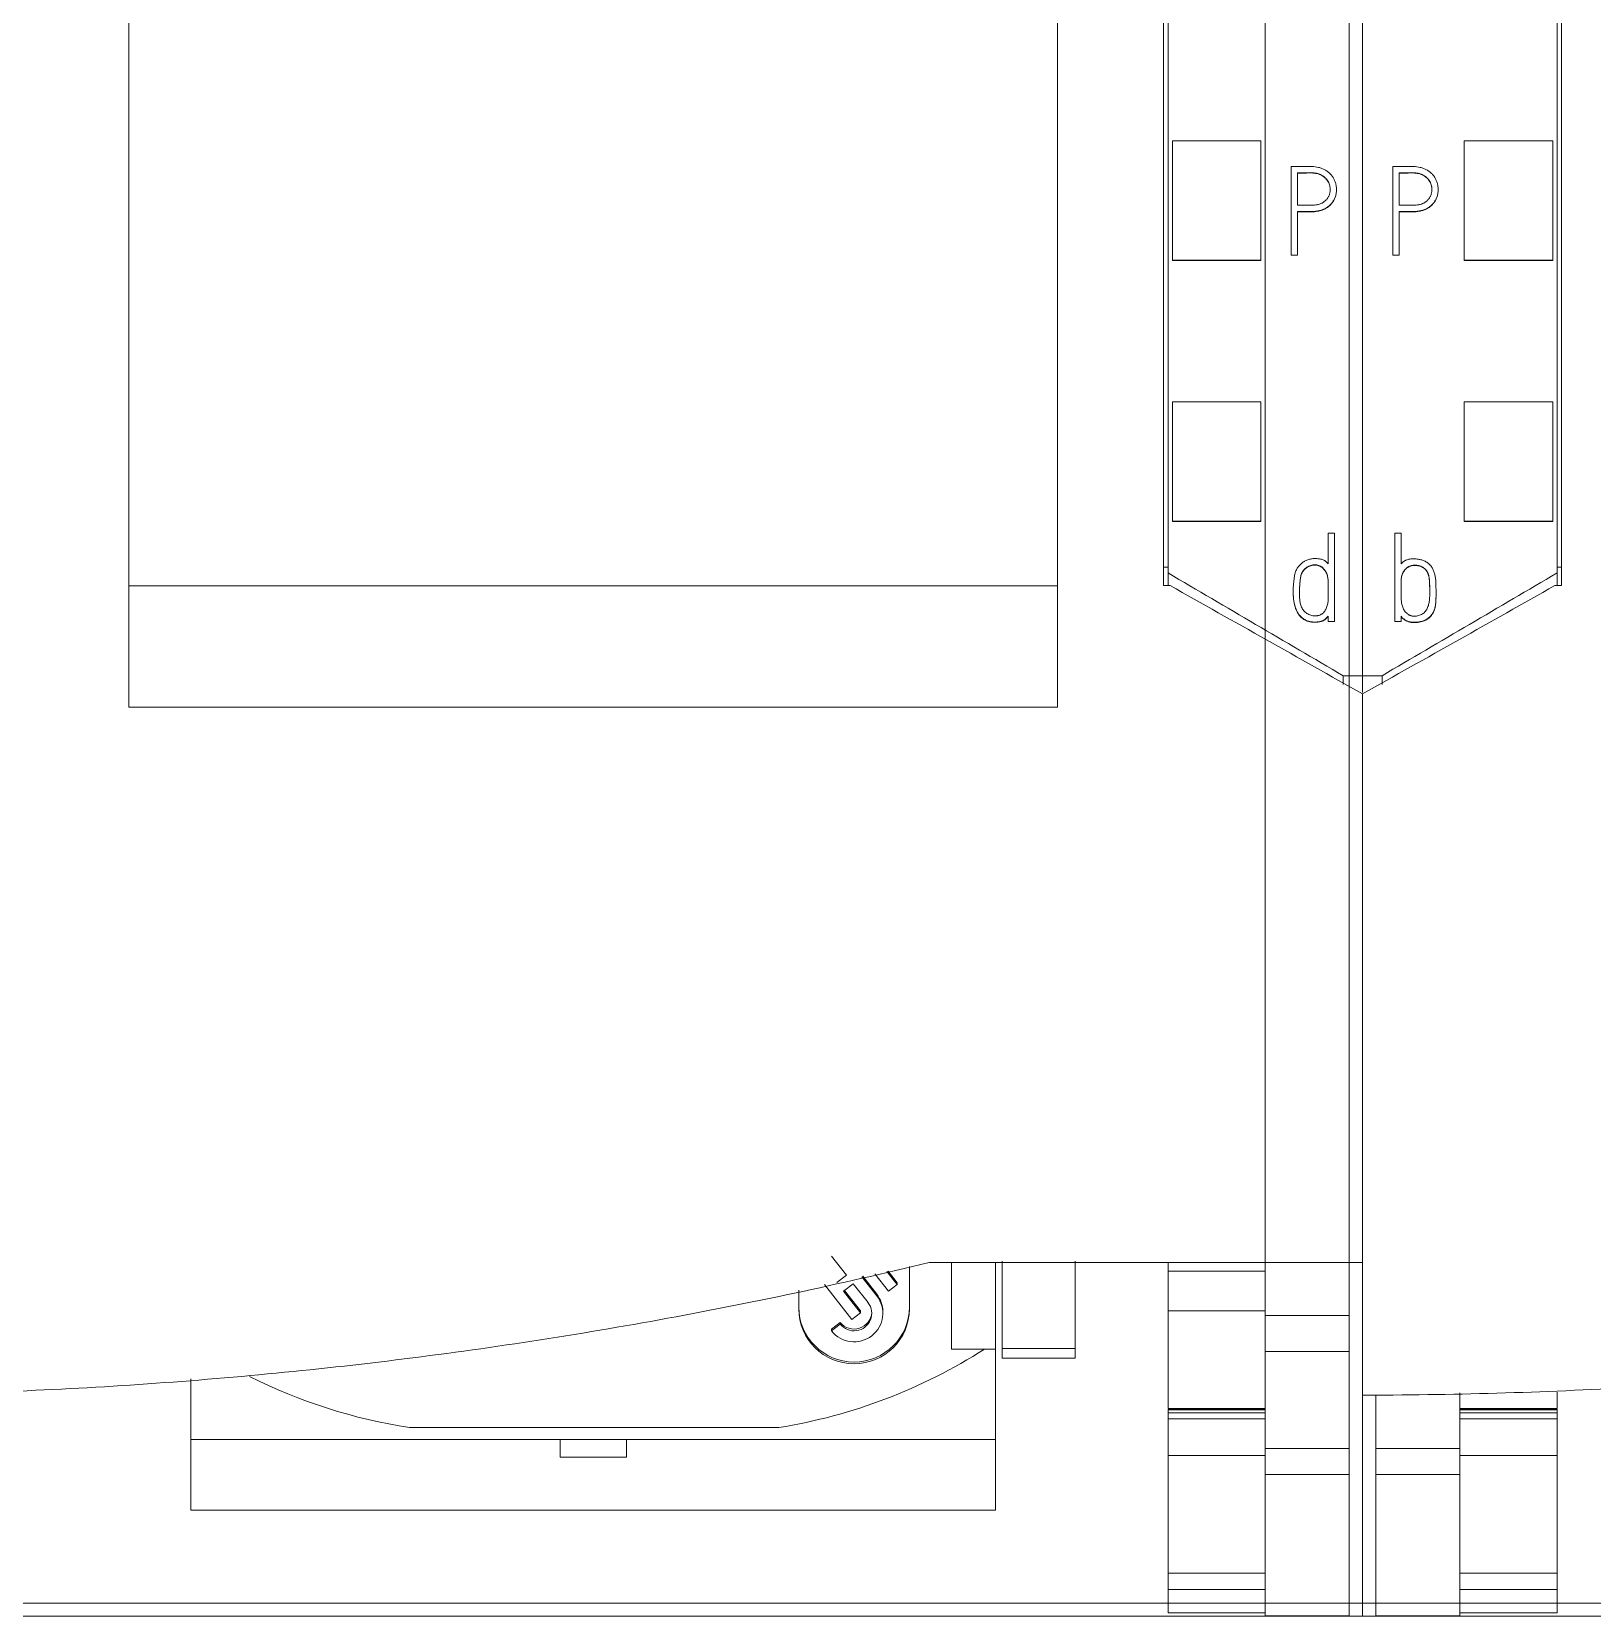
# Model space of a CAD drawing. Header units: millimetres. Extents: x 1359 to 3577, y 1336 to 3557.
# Drawn here: x 2720.27 to 2755.57, y 2906.56 to 2942.38 of the extents above; entities that cross this region are included whole.
import ezdxf

# ---------------------------------------------------------------- set-up
doc = ezdxf.new("R2010")
doc.units = ezdxf.units.MM
doc.layers.add('000-PI-Oprema', color=30, linetype='Continuous', lineweight=5)
doc.layers.add('002-PI-Kabelska kanalica', color=150, linetype='Continuous')

msp = doc.modelspace()

# ---------------------------------------------------------------- linework, layer by layer
at = {"layer": '000-PI-Oprema', "color": 0, "linetype": 'ByBlock', "lineweight": 0}
for p, q in [((2750.371, 3041.237), (2750.371, 2927.819)), ((2750.371, 3041.237), (2750.371, 2927.819)), ((2745.971, 2930.141), (2745.971, 3038.956)), ((2754.771, 3038.956), (2754.771, 2930.141)), ((2748.171, 2974.306), (2748.171, 2910.351)), ((2750.071, 2974.306), (2750.071, 2910.351)), ((2746.071, 2937.211), (2746.071, 2939.912)), ((2746.071, 2939.912), (2748.071, 2939.912)), ((2748.071, 2937.211), (2748.071, 2939.912)), ((2752.671, 2937.211), (2752.671, 2939.912)), ((2754.671, 2939.912), (2752.671, 2939.912)), ((2754.671, 2937.211), (2754.671, 2939.912)), ((2748.756, 2939.329), (2748.756, 2937.327)), ((2748.897, 2938.451), (2748.897, 2939.187)), ((2751.056, 2939.329), (2751.056, 2937.327)), ((2751.197, 2938.451), (2751.197, 2939.187)), ((2749.782, 2938.8), (2749.782, 2938.807)), ((2752.082, 2938.8), (2752.082, 2938.807)), ((2748.897, 2937.327), (2748.897, 2938.31)), ((2751.197, 2937.327), (2751.197, 2938.31)), ((2748.756, 2937.327), (2748.897, 2937.327)), ((2748.756, 2937.327), (2748.756, 2937.321)), ((2748.897, 2937.327), (2748.897, 2937.321)), ((2751.056, 2937.327), (2751.197, 2937.327)), ((2751.056, 2937.327), (2751.056, 2937.321)), ((2751.197, 2937.327), (2751.197, 2937.321)), ((2746.071, 2937.206), (2746.071, 2937.211)), ((2746.071, 2937.211), (2748.071, 2937.211)), ((2746.071, 2937.206), (2748.071, 2937.206)), ((2748.071, 2937.206), (2748.071, 2937.211)), ((2752.671, 2937.206), (2752.671, 2937.211)), ((2754.671, 2937.211), (2752.671, 2937.211)), ((2754.671, 2937.206), (2752.671, 2937.206)), ((2754.671, 2937.206), (2754.671, 2937.211)), ((2746.071, 2931.309), (2746.071, 2934.01)), ((2746.071, 2934.01), (2748.071, 2934.01)), ((2748.071, 2931.309), (2748.071, 2934.01)), ((2752.671, 2931.309), (2752.671, 2934.01)), ((2754.671, 2934.01), (2752.671, 2934.01)), ((2754.671, 2931.309), (2754.671, 2934.01)), ((2746.071, 2931.306), (2746.071, 2931.309)), ((2746.071, 2931.309), (2748.071, 2931.309)), ((2746.071, 2931.306), (2748.071, 2931.306)), ((2748.071, 2931.306), (2748.071, 2931.309)), ((2752.671, 2931.306), (2752.671, 2931.309)), ((2754.671, 2931.309), (2752.671, 2931.309)), ((2754.671, 2931.306), (2752.671, 2931.306)), ((2754.671, 2931.306), (2754.671, 2931.309)), ((2749.593, 2931.042), (2749.593, 2930.35)), ((2749.735, 2931.042), (2749.593, 2931.042)), ((2749.735, 2929.042), (2749.735, 2931.042)), ((2751.104, 2929.042), (2751.104, 2931.042)), ((2751.104, 2931.042), (2751.243, 2931.042)), ((2751.243, 2931.042), (2751.243, 2930.348)), ((2745.871, 2930.27), (2745.971, 2930.27)), ((2745.971, 2929.856), (2745.971, 2930.141)), ((2754.871, 2930.27), (2754.771, 2930.27)), ((2754.771, 2930.141), (2754.771, 2929.856)), ((2743.471, 2929.852), (2722.471, 2929.852)), ((2745.871, 2929.856), (2746.021, 2929.856)), ((2748.803, 2929.719), (2748.803, 2929.709)), ((2754.721, 2929.856), (2754.871, 2929.856)), ((2752.033, 2929.667), (2752.033, 2929.673)), ((2749.593, 2929.161), (2749.593, 2929.042)), ((2749.593, 2929.042), (2749.735, 2929.042)), ((2751.243, 2929.042), (2751.104, 2929.042)), ((2751.243, 2929.161), (2751.243, 2929.042)), ((2749.931, 2927.819), (2749.931, 2927.616)), ((2750.371, 2927.819), (2749.931, 2927.819)), ((2750.371, 2927.819), (2750.371, 2927.442)), ((2750.371, 2927.819), (2750.371, 2927.449)), ((2750.811, 2927.819), (2750.371, 2927.819)), ((2750.811, 2927.616), (2750.811, 2927.819)), ((2743.471, 2927.106), (2722.471, 2927.106)), ((2738.36, 2914.697), (2738.696, 2914.27)), ((2739.844, 2914.059), (2739.613, 2914.353)), ((2739.844, 2914.098), (2739.639, 2914.358)), ((2740.121, 2913.505), (2740.121, 2914.461)), ((2740.571, 2914.556), (2750.371, 2914.556)), ((2741.071, 2914.556), (2741.071, 2912.596)), ((2742.071, 2912.596), (2742.071, 2914.556)), ((2745.971, 2914.356), (2745.971, 2914.556)), ((2745.971, 2913.458), (2745.971, 2914.356)), ((2745.971, 2914.356), (2748.171, 2914.356)), ((2748.171, 2913.355), (2748.171, 2914.556)), ((2750.071, 2913.355), (2750.071, 2914.556)), ((2750.371, 2914.476), (2750.371, 2906.556)), ((2738.202, 2914.053), (2738.822, 2913.267)), ((2738.696, 2914.27), (2738.48, 2914.103)), ((2738.634, 2913.908), (2738.85, 2914.075)), ((2738.85, 2914.075), (2739.186, 2913.649)), ((2739.383, 2913.801), (2739.047, 2914.228)), ((2739.383, 2913.84), (2739.066, 2914.242)), ((2739.341, 2914.295), (2739.647, 2913.906)), ((2739.647, 2913.906), (2739.844, 2914.059)), ((2739.844, 2914.098), (2739.844, 2914.059)), ((2737.621, 2913.93), (2737.621, 2913.505)), ((2739.019, 2913.419), (2738.634, 2913.908)), ((2739.019, 2913.459), (2738.653, 2913.923)), ((2739.383, 2913.84), (2739.383, 2913.801)), ((2738.822, 2913.267), (2739.019, 2913.419)), ((2739.019, 2913.459), (2739.019, 2913.419)), ((2739.52, 2913.405), (2739.52, 2913.444)), ((2745.971, 2911.257), (2745.971, 2913.458)), ((2745.971, 2913.458), (2748.171, 2913.458)), ((2748.171, 2912.539), (2748.171, 2913.355)), ((2748.171, 2913.355), (2750.071, 2913.355)), ((2750.071, 2912.539), (2750.071, 2913.355)), ((2738.557, 2913.201), (2738.36, 2913.048)), ((2738.557, 2913.162), (2738.36, 2913.009)), ((2738.36, 2913.048), (2738.36, 2913.009)), ((2738.557, 2913.201), (2738.557, 2913.162)), ((2741.071, 2912.596), (2741.071, 2912.596)), ((2741.071, 2912.596), (2741.82, 2912.596)), ((2741.071, 2912.596), (2742.071, 2912.596)), ((2741.82, 2912.596), (2742.071, 2912.596)), ((2742.071, 2910.556), (2742.071, 2912.596)), ((2742.071, 2912.596), (2742.071, 2912.596)), ((2742.221, 2912.389), (2742.221, 2912.607)), ((2742.221, 2912.607), (2743.871, 2912.607)), ((2743.871, 2912.389), (2743.871, 2912.607)), ((2748.171, 2912.539), (2750.071, 2912.539)), ((2742.221, 2912.389), (2743.871, 2912.389)), ((2723.871, 2910.556), (2723.871, 2911.921)), ((2750.672, 2911.557), (2750.371, 2911.557)), ((2750.371, 2911.475), (2750.371, 2906.556)), ((2750.671, 2911.545), (2750.671, 2910.351)), ((2752.571, 2911.605), (2752.571, 2910.351)), ((2754.771, 2911.257), (2754.771, 2911.622)), ((2745.971, 2911.257), (2748.171, 2911.257)), ((2745.971, 2911.221), (2745.971, 2911.228)), ((2748.171, 2911.228), (2745.971, 2911.228)), ((2745.971, 2911.156), (2745.971, 2911.221)), ((2745.971, 2911.221), (2748.171, 2911.221)), ((2745.971, 2911.156), (2745.971, 2911.019)), ((2745.971, 2911.156), (2748.171, 2911.156)), ((2752.571, 2911.257), (2754.771, 2911.257)), ((2754.771, 2911.228), (2752.571, 2911.228)), ((2754.771, 2911.221), (2752.571, 2911.221)), ((2754.771, 2911.156), (2752.571, 2911.156)), ((2754.771, 2911.221), (2754.771, 2911.228)), ((2754.771, 2911.156), (2754.771, 2911.221)), ((2754.771, 2911.156), (2754.771, 2911.019)), ((2728.815, 2910.824), (2737.17, 2910.824)), ((2745.971, 2911.019), (2745.971, 2910.195)), ((2745.971, 2911.019), (2748.171, 2911.019)), ((2754.771, 2911.019), (2752.571, 2911.019)), ((2754.771, 2911.019), (2754.771, 2910.195)), ((2723.871, 2908.956), (2723.871, 2910.556)), ((2723.871, 2910.556), (2742.071, 2910.556)), ((2732.221, 2910.556), (2732.221, 2910.152)), ((2733.721, 2910.556), (2733.721, 2910.152)), ((2742.071, 2908.956), (2742.071, 2910.556)), ((2732.221, 2910.152), (2733.721, 2910.152)), ((2745.971, 2910.195), (2745.971, 2907.53)), ((2745.971, 2910.195), (2748.171, 2910.195)), ((2748.171, 2909.765), (2748.171, 2910.351)), ((2748.171, 2910.351), (2750.071, 2910.351)), ((2750.071, 2909.765), (2750.071, 2910.351)), ((2750.671, 2909.765), (2750.671, 2910.351)), ((2752.571, 2910.351), (2750.671, 2910.351)), ((2752.571, 2909.765), (2752.571, 2910.351)), ((2754.771, 2910.195), (2752.571, 2910.195)), ((2754.771, 2910.195), (2754.771, 2907.53)), ((2748.171, 2909.765), (2750.071, 2909.765)), ((2752.571, 2909.765), (2750.671, 2909.765)), ((2723.871, 2908.956), (2742.071, 2908.956)), ((2745.971, 2907.53), (2745.971, 2907.163)), ((2745.971, 2907.53), (2748.171, 2907.53)), ((2754.771, 2907.53), (2752.571, 2907.53)), ((2754.771, 2907.53), (2754.771, 2907.163)), ((2745.971, 2907.163), (2745.971, 2906.632)), ((2745.971, 2907.163), (2748.171, 2907.163)), ((2748.171, 2907.163), (2748.171, 2906.632)), ((2752.571, 2907.163), (2752.571, 2906.632)), ((2754.771, 2907.163), (2752.571, 2907.163)), ((2754.771, 2907.163), (2754.771, 2906.632)), ((2745.971, 2906.556), (2714.712, 2906.556)), ((2745.971, 2906.632), (2745.971, 2906.632)), ((2745.971, 2906.632), (2748.171, 2906.632)), ((2745.971, 2906.632), (2748.171, 2906.632)), ((2748.171, 2906.568), (2750.071, 2906.568)), ((2748.171, 2906.568), (2750.071, 2906.568)), ((2750.371, 2906.556), (2748.772, 2906.556)), ((2780.771, 2906.556), (2749.512, 2906.556)), ((2752.313, 2906.556), (2750.371, 2906.556)), ((2750.671, 2906.568), (2752.571, 2906.568)), ((2752.571, 2906.568), (2750.671, 2906.568)), ((2752.571, 2906.632), (2754.771, 2906.632)), ((2754.771, 2906.632), (2752.571, 2906.632)), ((2754.771, 2906.632), (2754.771, 2906.632))]:
    msp.add_line(p, q, dxfattribs=at)
for centre, major_axis, start_param, end_param in [((2738.871, 2913.405), (0.649, 0), 3.804818, 6.94641), ((2738.871, 2913.405), (-0.399, 0), 0.663225, 3.804818), ((2738.871, 2913.444), (0.649, 0), 6.283142, 6.94641), ((2738.871, 2913.544), (1.25, 0), 3.141593, 6.283185), ((2738.871, 2913.505), (1.25, 0), 3.141593, 6.283185), ((2738.871, 2913.444), (-0.399, 0), 0.663225, 3.092069), ((2735.233, 2922.701), (12.135, 0), 4.872685, 5.28613), ((2730.638, 2922.56), (11.977, 0), 4.241192, 4.559632)]:
    msp.add_ellipse(centre, major_axis=major_axis, ratio=0.991445, start_param=start_param, end_param=end_param, dxfattribs=at)
for points, knots in [([(2745.871, 2929.856), (2745.871, 2933.196), (2745.871, 2941.161), (2745.871, 2953.801), (2745.871, 2969.287), (2745.871, 2983.582), (2745.871, 2997.792), (2745.871, 3012.358), (2745.871, 3026.528), (2745.871, 3036.098), (2745.871, 3039.142)], [0, 0, 0, 0, 0.091483, 0.21812, 0.346206, 0.515858, 0.610111, 0.736264, 0.916066, 1, 1, 1, 1]), ([(2754.871, 3039.142), (2754.871, 3036.098), (2754.871, 3026.528), (2754.871, 3012.358), (2754.871, 2997.792), (2754.871, 2983.582), (2754.871, 2969.287), (2754.871, 2953.801), (2754.871, 2941.161), (2754.871, 2933.196), (2754.871, 2929.856)], [0, 0, 0, 0, 0.083934, 0.263736, 0.389889, 0.484142, 0.653794, 0.78188, 0.908517, 1, 1, 1, 1]), ([(2722.471, 3036.077), (2722.471, 3034.053), (2722.471, 3025.504), (2722.471, 3012.358), (2722.471, 2997.792), (2722.471, 2983.582), (2722.471, 2969.287), (2722.471, 2953.801), (2722.471, 2941.043), (2722.471, 2932.161), (2722.471, 2927.904), (2722.471, 2927.106)], [0, 0, 0, 0, 0.055935, 0.236292, 0.362833, 0.457376, 0.627551, 0.756032, 0.883059, 0.978086, 1, 1, 1, 1]), ([(2743.471, 3036.077), (2743.471, 3034.053), (2743.471, 3025.504), (2743.471, 3012.358), (2743.471, 2997.792), (2743.471, 2983.582), (2743.471, 2969.287), (2743.471, 2953.801), (2743.471, 2941.043), (2743.471, 2932.161), (2743.471, 2927.904), (2743.471, 2927.106)], [0, 0, 0, 0, 0.055935, 0.236292, 0.362833, 0.457376, 0.627551, 0.756032, 0.883059, 0.978086, 1, 1, 1, 1]), ([(2748.897, 2938.31), (2748.949, 2938.31), (2749, 2938.31), (2749.104, 2938.309), (2749.155, 2938.308), (2749.233, 2938.31), (2749.259, 2938.311), (2749.297, 2938.315), (2749.31, 2938.316), (2749.336, 2938.319), (2749.349, 2938.321), (2749.387, 2938.328), (2749.412, 2938.334), (2749.461, 2938.35), (2749.485, 2938.36), (2749.52, 2938.377), (2749.532, 2938.384), (2749.554, 2938.397), (2749.565, 2938.404), (2749.596, 2938.426), (2749.616, 2938.442), (2749.645, 2938.469), (2749.654, 2938.478), (2749.671, 2938.498), (2749.679, 2938.508), (2749.703, 2938.538), (2749.716, 2938.56), (2749.734, 2938.594), (2749.74, 2938.606), (2749.75, 2938.63), (2749.754, 2938.642), (2749.766, 2938.679), (2749.772, 2938.705), (2749.778, 2938.743), (2749.78, 2938.756), (2749.781, 2938.782), (2749.782, 2938.795), (2749.782, 2938.834), (2749.78, 2938.859), (2749.774, 2938.898), (2749.772, 2938.91), (2749.766, 2938.936), (2749.762, 2938.948), (2749.751, 2938.986), (2749.741, 2939.01), (2749.725, 2939.044), (2749.719, 2939.056), (2749.706, 2939.078), (2749.699, 2939.089), (2749.676, 2939.121), (2749.66, 2939.141), (2749.624, 2939.179), (2749.605, 2939.196), (2749.574, 2939.22), (2749.564, 2939.227), (2749.542, 2939.242), (2749.531, 2939.248), (2749.497, 2939.267), (2749.474, 2939.278), (2749.437, 2939.291), (2749.425, 2939.295), (2749.4, 2939.302), (2749.387, 2939.306), (2749.324, 2939.32), (2749.273, 2939.326), (2749.196, 2939.33), (2749.17, 2939.33), (2749.118, 2939.331), (2749.066, 2939.33), (2749.015, 2939.329), (2748.963, 2939.328), (2748.885, 2939.328), (2748.807, 2939.329), (2748.756, 2939.329)], [0, 0, 0, 0, 0.0625, 0.0625, 0.125, 0.125, 0.15625, 0.15625, 0.171875, 0.171875, 0.1875, 0.1875, 0.21875, 0.21875, 0.25, 0.25, 0.265625, 0.265625, 0.28125, 0.28125, 0.3125, 0.3125, 0.328125, 0.328125, 0.34375, 0.34375, 0.375, 0.375, 0.390625, 0.390625, 0.40625, 0.40625, 0.4375, 0.4375, 0.453125, 0.453125, 0.46875, 0.46875, 0.5, 0.5, 0.515625, 0.515625, 0.53125, 0.53125, 0.5625, 0.5625, 0.578125, 0.578125, 0.59375, 0.59375, 0.625, 0.625, 0.65625, 0.65625, 0.671875, 0.671875, 0.6875, 0.6875, 0.71875, 0.71875, 0.734375, 0.734375, 0.75, 0.75, 0.8125, 0.8125, 0.84375, 0.84375, 0.875, 0.90625, 0.90625, 0.9375, 1, 1, 1, 1]), ([(2748.897, 2939.187), (2748.936, 2939.188), (2748.974, 2939.187), (2749.033, 2939.187), (2749.052, 2939.187), (2749.091, 2939.188), (2749.11, 2939.188), (2749.168, 2939.19), (2749.207, 2939.19), (2749.265, 2939.186), (2749.284, 2939.184), (2749.322, 2939.178), (2749.342, 2939.173), (2749.37, 2939.165), (2749.38, 2939.162), (2749.398, 2939.155), (2749.408, 2939.151), (2749.435, 2939.138), (2749.452, 2939.129), (2749.477, 2939.113), (2749.485, 2939.107), (2749.501, 2939.095), (2749.509, 2939.089), (2749.531, 2939.069), (2749.545, 2939.055), (2749.564, 2939.032), (2749.57, 2939.024), (2749.581, 2939.008), (2749.587, 2938.999), (2749.602, 2938.973), (2749.61, 2938.955), (2749.62, 2938.928), (2749.623, 2938.918), (2749.629, 2938.899), (2749.631, 2938.889), (2749.637, 2938.86), (2749.639, 2938.84), (2749.641, 2938.81), (2749.641, 2938.801), (2749.64, 2938.781), (2749.639, 2938.771), (2749.635, 2938.741), (2749.631, 2938.722), (2749.622, 2938.693), (2749.618, 2938.684), (2749.611, 2938.666), (2749.606, 2938.657), (2749.592, 2938.63), (2749.582, 2938.613), (2749.563, 2938.59), (2749.557, 2938.582), (2749.543, 2938.568), (2749.536, 2938.561), (2749.514, 2938.541), (2749.498, 2938.529), (2749.473, 2938.513), (2749.464, 2938.508), (2749.446, 2938.499), (2749.437, 2938.494), (2749.41, 2938.482), (2749.391, 2938.476), (2749.362, 2938.468), (2749.353, 2938.466), (2749.333, 2938.462), (2749.323, 2938.46), (2749.294, 2938.456), (2749.274, 2938.454), (2749.234, 2938.452), (2749.214, 2938.451), (2749.175, 2938.451), (2749.135, 2938.451), (2749.095, 2938.451), (2749.056, 2938.451), (2749.036, 2938.451), (2748.976, 2938.452), (2748.937, 2938.451), (2748.897, 2938.451)], [0, 0, 0, 0, 0.0625, 0.0625, 0.09375, 0.09375, 0.125, 0.125, 0.1875, 0.1875, 0.21875, 0.21875, 0.25, 0.25, 0.265625, 0.265625, 0.28125, 0.28125, 0.3125, 0.3125, 0.328125, 0.328125, 0.34375, 0.34375, 0.375, 0.375, 0.390625, 0.390625, 0.40625, 0.40625, 0.4375, 0.4375, 0.453125, 0.453125, 0.46875, 0.46875, 0.5, 0.5, 0.515625, 0.515625, 0.53125, 0.53125, 0.5625, 0.5625, 0.578125, 0.578125, 0.59375, 0.59375, 0.625, 0.625, 0.640625, 0.640625, 0.65625, 0.65625, 0.6875, 0.6875, 0.703125, 0.703125, 0.71875, 0.71875, 0.75, 0.75, 0.765625, 0.765625, 0.78125, 0.78125, 0.8125, 0.8125, 0.84375, 0.84375, 0.875, 0.90625, 0.90625, 0.9375, 0.9375, 1, 1, 1, 1]), ([(2749.64, 2938.801), (2749.64, 2938.804), (2749.64, 2938.807), (2749.64, 2938.82), (2749.639, 2938.83), (2749.637, 2938.849), (2749.636, 2938.859), (2749.63, 2938.888), (2749.625, 2938.907), (2749.615, 2938.936), (2749.611, 2938.945), (2749.603, 2938.963), (2749.59, 2938.989), (2749.574, 2939.014), (2749.555, 2939.037), (2749.548, 2939.045), (2749.535, 2939.059), (2749.528, 2939.066), (2749.505, 2939.086), (2749.49, 2939.098), (2749.465, 2939.114), (2749.456, 2939.12), (2749.439, 2939.129), (2749.43, 2939.134), (2749.403, 2939.147), (2749.385, 2939.154), (2749.347, 2939.166), (2749.328, 2939.17), (2749.289, 2939.177), (2749.269, 2939.18), (2749.21, 2939.184), (2749.171, 2939.183), (2749.112, 2939.182), (2749.093, 2939.181), (2749.054, 2939.181), (2749.034, 2939.181), (2748.975, 2939.181), (2748.936, 2939.181), (2748.897, 2939.181)], [0, 0, 0, 0, 0.009533, 0.009533, 0.040485, 0.040485, 0.071437, 0.071437, 0.133342, 0.133342, 0.164294, 0.164294, 0.195246, 0.25715, 0.25715, 0.288102, 0.288102, 0.319054, 0.319054, 0.380958, 0.380958, 0.41191, 0.41191, 0.442862, 0.442862, 0.504767, 0.504767, 0.566671, 0.566671, 0.628575, 0.628575, 0.752383, 0.752383, 0.814287, 0.814287, 0.876192, 0.876192, 1, 1, 1, 1]), ([(2751.197, 2938.31), (2751.249, 2938.31), (2751.3, 2938.31), (2751.404, 2938.309), (2751.455, 2938.308), (2751.533, 2938.31), (2751.559, 2938.311), (2751.597, 2938.315), (2751.61, 2938.316), (2751.636, 2938.319), (2751.649, 2938.321), (2751.687, 2938.328), (2751.712, 2938.334), (2751.761, 2938.35), (2751.785, 2938.36), (2751.82, 2938.377), (2751.832, 2938.384), (2751.854, 2938.397), (2751.865, 2938.404), (2751.896, 2938.426), (2751.916, 2938.442), (2751.945, 2938.469), (2751.954, 2938.478), (2751.971, 2938.498), (2751.979, 2938.508), (2752.003, 2938.538), (2752.016, 2938.56), (2752.034, 2938.594), (2752.04, 2938.606), (2752.05, 2938.63), (2752.054, 2938.642), (2752.066, 2938.679), (2752.072, 2938.705), (2752.078, 2938.743), (2752.08, 2938.756), (2752.081, 2938.782), (2752.082, 2938.795), (2752.082, 2938.834), (2752.08, 2938.859), (2752.074, 2938.898), (2752.072, 2938.91), (2752.066, 2938.936), (2752.062, 2938.948), (2752.051, 2938.986), (2752.041, 2939.01), (2752.025, 2939.044), (2752.019, 2939.056), (2752.006, 2939.078), (2751.999, 2939.089), (2751.976, 2939.121), (2751.96, 2939.141), (2751.924, 2939.179), (2751.905, 2939.196), (2751.874, 2939.22), (2751.864, 2939.227), (2751.842, 2939.242), (2751.831, 2939.248), (2751.797, 2939.267), (2751.774, 2939.278), (2751.737, 2939.291), (2751.725, 2939.295), (2751.7, 2939.302), (2751.687, 2939.306), (2751.624, 2939.32), (2751.573, 2939.326), (2751.496, 2939.33), (2751.47, 2939.33), (2751.418, 2939.331), (2751.366, 2939.33), (2751.315, 2939.329), (2751.263, 2939.328), (2751.185, 2939.328), (2751.107, 2939.329), (2751.056, 2939.329)], [0, 0, 0, 0, 0.0625, 0.0625, 0.125, 0.125, 0.15625, 0.15625, 0.171875, 0.171875, 0.1875, 0.1875, 0.21875, 0.21875, 0.25, 0.25, 0.265625, 0.265625, 0.28125, 0.28125, 0.3125, 0.3125, 0.328125, 0.328125, 0.34375, 0.34375, 0.375, 0.375, 0.390625, 0.390625, 0.40625, 0.40625, 0.4375, 0.4375, 0.453125, 0.453125, 0.46875, 0.46875, 0.5, 0.5, 0.515625, 0.515625, 0.53125, 0.53125, 0.5625, 0.5625, 0.578125, 0.578125, 0.59375, 0.59375, 0.625, 0.625, 0.65625, 0.65625, 0.671875, 0.671875, 0.6875, 0.6875, 0.71875, 0.71875, 0.734375, 0.734375, 0.75, 0.75, 0.8125, 0.8125, 0.84375, 0.84375, 0.875, 0.90625, 0.90625, 0.9375, 1, 1, 1, 1]), ([(2751.197, 2939.187), (2751.236, 2939.188), (2751.274, 2939.187), (2751.333, 2939.187), (2751.352, 2939.187), (2751.391, 2939.188), (2751.41, 2939.188), (2751.468, 2939.19), (2751.507, 2939.19), (2751.565, 2939.186), (2751.584, 2939.184), (2751.622, 2939.178), (2751.642, 2939.173), (2751.67, 2939.165), (2751.68, 2939.162), (2751.698, 2939.155), (2751.708, 2939.151), (2751.735, 2939.138), (2751.752, 2939.129), (2751.777, 2939.113), (2751.785, 2939.107), (2751.801, 2939.095), (2751.809, 2939.089), (2751.831, 2939.069), (2751.845, 2939.055), (2751.864, 2939.032), (2751.87, 2939.024), (2751.881, 2939.008), (2751.887, 2938.999), (2751.902, 2938.973), (2751.91, 2938.955), (2751.92, 2938.928), (2751.923, 2938.918), (2751.929, 2938.899), (2751.931, 2938.889), (2751.937, 2938.86), (2751.939, 2938.84), (2751.941, 2938.81), (2751.941, 2938.801), (2751.94, 2938.781), (2751.939, 2938.771), (2751.935, 2938.741), (2751.931, 2938.722), (2751.922, 2938.693), (2751.918, 2938.684), (2751.911, 2938.666), (2751.906, 2938.657), (2751.892, 2938.63), (2751.882, 2938.613), (2751.863, 2938.59), (2751.857, 2938.582), (2751.843, 2938.568), (2751.836, 2938.561), (2751.814, 2938.541), (2751.798, 2938.529), (2751.773, 2938.513), (2751.764, 2938.508), (2751.746, 2938.499), (2751.737, 2938.494), (2751.71, 2938.482), (2751.691, 2938.476), (2751.662, 2938.468), (2751.653, 2938.466), (2751.633, 2938.462), (2751.623, 2938.46), (2751.594, 2938.456), (2751.574, 2938.454), (2751.534, 2938.452), (2751.514, 2938.451), (2751.475, 2938.451), (2751.435, 2938.451), (2751.395, 2938.451), (2751.356, 2938.451), (2751.336, 2938.451), (2751.276, 2938.452), (2751.237, 2938.451), (2751.197, 2938.451)], [0, 0, 0, 0, 0.0625, 0.0625, 0.09375, 0.09375, 0.125, 0.125, 0.1875, 0.1875, 0.21875, 0.21875, 0.25, 0.25, 0.265625, 0.265625, 0.28125, 0.28125, 0.3125, 0.3125, 0.328125, 0.328125, 0.34375, 0.34375, 0.375, 0.375, 0.390625, 0.390625, 0.40625, 0.40625, 0.4375, 0.4375, 0.453125, 0.453125, 0.46875, 0.46875, 0.5, 0.5, 0.515625, 0.515625, 0.53125, 0.53125, 0.5625, 0.5625, 0.578125, 0.578125, 0.59375, 0.59375, 0.625, 0.625, 0.640625, 0.640625, 0.65625, 0.65625, 0.6875, 0.6875, 0.703125, 0.703125, 0.71875, 0.71875, 0.75, 0.75, 0.765625, 0.765625, 0.78125, 0.78125, 0.8125, 0.8125, 0.84375, 0.84375, 0.875, 0.90625, 0.90625, 0.9375, 0.9375, 1, 1, 1, 1]), ([(2751.94, 2938.801), (2751.94, 2938.804), (2751.94, 2938.807), (2751.94, 2938.82), (2751.939, 2938.83), (2751.937, 2938.849), (2751.936, 2938.859), (2751.93, 2938.888), (2751.925, 2938.907), (2751.915, 2938.936), (2751.911, 2938.945), (2751.903, 2938.963), (2751.89, 2938.989), (2751.874, 2939.014), (2751.855, 2939.037), (2751.848, 2939.045), (2751.835, 2939.059), (2751.828, 2939.066), (2751.805, 2939.086), (2751.79, 2939.098), (2751.765, 2939.114), (2751.756, 2939.12), (2751.739, 2939.129), (2751.73, 2939.134), (2751.703, 2939.147), (2751.685, 2939.154), (2751.647, 2939.166), (2751.628, 2939.17), (2751.589, 2939.177), (2751.569, 2939.18), (2751.51, 2939.184), (2751.471, 2939.183), (2751.412, 2939.182), (2751.393, 2939.181), (2751.354, 2939.181), (2751.334, 2939.181), (2751.275, 2939.181), (2751.236, 2939.181), (2751.197, 2939.181)], [0, 0, 0, 0, 0.009533, 0.009533, 0.040485, 0.040485, 0.071437, 0.071437, 0.133342, 0.133342, 0.164294, 0.164294, 0.195246, 0.25715, 0.25715, 0.288102, 0.288102, 0.319054, 0.319054, 0.380958, 0.380958, 0.41191, 0.41191, 0.442862, 0.442862, 0.504767, 0.504767, 0.566671, 0.566671, 0.628575, 0.628575, 0.752383, 0.752383, 0.814287, 0.814287, 0.876192, 0.876192, 1, 1, 1, 1]), ([(2749.782, 2938.801), (2749.782, 2938.776), (2749.78, 2938.751), (2749.774, 2938.713), (2749.772, 2938.7), (2749.766, 2938.675), (2749.763, 2938.662), (2749.751, 2938.625), (2749.741, 2938.601), (2749.717, 2938.556), (2749.704, 2938.534), (2749.68, 2938.502), (2749.672, 2938.492), (2749.655, 2938.473), (2749.646, 2938.464), (2749.618, 2938.437), (2749.598, 2938.42), (2749.565, 2938.398), (2749.554, 2938.391), (2749.532, 2938.378), (2749.521, 2938.372), (2749.486, 2938.354), (2749.462, 2938.344), (2749.425, 2938.332), (2749.413, 2938.329), (2749.387, 2938.322), (2749.375, 2938.32), (2749.311, 2938.308), (2749.26, 2938.305), (2749.156, 2938.302), (2749.104, 2938.303), (2749.001, 2938.304), (2748.949, 2938.304), (2748.897, 2938.304)], [0, 0, 0, 0, 0.065202, 0.065202, 0.098588, 0.098588, 0.131973, 0.131973, 0.198745, 0.198745, 0.265516, 0.265516, 0.298902, 0.298902, 0.332287, 0.332287, 0.399059, 0.399059, 0.432444, 0.432444, 0.46583, 0.46583, 0.532601, 0.532601, 0.565987, 0.565987, 0.599372, 0.599372, 0.732915, 0.732915, 0.866457, 0.866457, 1, 1, 1, 1]), ([(2752.082, 2938.801), (2752.082, 2938.776), (2752.08, 2938.751), (2752.074, 2938.713), (2752.072, 2938.7), (2752.066, 2938.675), (2752.063, 2938.662), (2752.051, 2938.625), (2752.041, 2938.601), (2752.017, 2938.556), (2752.004, 2938.534), (2751.98, 2938.502), (2751.972, 2938.492), (2751.955, 2938.473), (2751.946, 2938.464), (2751.918, 2938.437), (2751.898, 2938.42), (2751.865, 2938.398), (2751.854, 2938.391), (2751.832, 2938.378), (2751.821, 2938.372), (2751.786, 2938.354), (2751.762, 2938.344), (2751.725, 2938.332), (2751.713, 2938.329), (2751.687, 2938.322), (2751.675, 2938.32), (2751.611, 2938.308), (2751.56, 2938.305), (2751.456, 2938.302), (2751.404, 2938.303), (2751.301, 2938.304), (2751.249, 2938.304), (2751.197, 2938.304)], [0, 0, 0, 0, 0.065202, 0.065202, 0.098588, 0.098588, 0.131973, 0.131973, 0.198745, 0.198745, 0.265516, 0.265516, 0.298902, 0.298902, 0.332287, 0.332287, 0.399059, 0.399059, 0.432444, 0.432444, 0.46583, 0.46583, 0.532601, 0.532601, 0.565987, 0.565987, 0.599372, 0.599372, 0.732915, 0.732915, 0.866457, 0.866457, 1, 1, 1, 1]), ([(2749.593, 2930.35), (2749.575, 2930.371), (2749.555, 2930.391), (2749.527, 2930.411), (2749.522, 2930.415), (2749.51, 2930.422), (2749.504, 2930.426), (2749.485, 2930.435), (2749.472, 2930.44), (2749.446, 2930.448), (2749.432, 2930.452), (2749.405, 2930.457), (2749.391, 2930.459), (2749.364, 2930.463), (2749.35, 2930.465), (2749.323, 2930.467), (2749.309, 2930.467), (2749.268, 2930.467), (2749.241, 2930.464), (2749.199, 2930.457), (2749.186, 2930.454), (2749.159, 2930.447), (2749.146, 2930.443), (2749.12, 2930.434), (2749.107, 2930.429), (2749.082, 2930.418), (2749.069, 2930.411), (2749.045, 2930.397), (2749.033, 2930.39), (2749.011, 2930.374), (2748.989, 2930.357), (2748.969, 2930.338), (2748.949, 2930.318), (2748.94, 2930.308), (2748.922, 2930.286), (2748.914, 2930.275), (2748.898, 2930.252), (2748.891, 2930.24), (2748.877, 2930.216), (2748.871, 2930.204), (2748.86, 2930.178), (2748.854, 2930.165), (2748.841, 2930.126), (2748.835, 2930.099), (2748.829, 2930.058), (2748.827, 2930.045), (2748.824, 2930.017), (2748.822, 2930.004), (2748.82, 2929.976), (2748.818, 2929.963), (2748.815, 2929.936), (2748.813, 2929.922), (2748.81, 2929.895), (2748.809, 2929.881), (2748.807, 2929.854), (2748.806, 2929.84), (2748.804, 2929.812), (2748.804, 2929.799), (2748.803, 2929.771), (2748.803, 2929.757), (2748.803, 2929.716), (2748.803, 2929.689), (2748.804, 2929.634), (2748.806, 2929.607), (2748.811, 2929.552), (2748.814, 2929.525), (2748.823, 2929.471), (2748.829, 2929.444), (2748.849, 2929.363), (2748.867, 2929.311), (2748.907, 2929.238), (2748.921, 2929.215), (2748.955, 2929.172), (2748.974, 2929.152), (2749.005, 2929.125), (2749.016, 2929.116), (2749.039, 2929.1), (2749.051, 2929.093), (2749.075, 2929.08), (2749.087, 2929.074), (2749.112, 2929.063), (2749.125, 2929.058), (2749.165, 2929.045), (2749.192, 2929.04), (2749.246, 2929.032), (2749.274, 2929.031), (2749.316, 2929.031), (2749.329, 2929.032), (2749.357, 2929.034), (2749.37, 2929.036), (2749.397, 2929.042), (2749.411, 2929.045), (2749.437, 2929.052), (2749.451, 2929.056), (2749.476, 2929.066), (2749.489, 2929.072), (2749.512, 2929.086), (2749.524, 2929.094), (2749.545, 2929.111), (2749.556, 2929.121), (2749.575, 2929.14), (2749.584, 2929.151), (2749.593, 2929.161)], [0, 0, 0, 0, 0.03125, 0.03125, 0.039062, 0.039062, 0.046875, 0.046875, 0.0625, 0.0625, 0.078125, 0.078125, 0.09375, 0.09375, 0.109375, 0.109375, 0.125, 0.125, 0.15625, 0.15625, 0.171875, 0.171875, 0.1875, 0.1875, 0.203125, 0.203125, 0.21875, 0.21875, 0.234375, 0.234375, 0.25, 0.265625, 0.265625, 0.28125, 0.28125, 0.296875, 0.296875, 0.3125, 0.3125, 0.328125, 0.328125, 0.34375, 0.34375, 0.375, 0.375, 0.390625, 0.390625, 0.40625, 0.40625, 0.421875, 0.421875, 0.4375, 0.4375, 0.453125, 0.453125, 0.46875, 0.46875, 0.484375, 0.484375, 0.5, 0.5, 0.53125, 0.53125, 0.5625, 0.5625, 0.59375, 0.59375, 0.625, 0.625, 0.6875, 0.6875, 0.71875, 0.71875, 0.75, 0.75, 0.765625, 0.765625, 0.78125, 0.78125, 0.796875, 0.796875, 0.8125, 0.8125, 0.84375, 0.84375, 0.875, 0.875, 0.890625, 0.890625, 0.90625, 0.90625, 0.921875, 0.921875, 0.9375, 0.9375, 0.953125, 0.953125, 0.96875, 0.96875, 0.984375, 0.984375, 1, 1, 1, 1]), ([(2751.243, 2930.348), (2751.262, 2930.368), (2751.282, 2930.387), (2751.316, 2930.411), (2751.328, 2930.418), (2751.347, 2930.428), (2751.353, 2930.431), (2751.366, 2930.436), (2751.373, 2930.439), (2751.406, 2930.449), (2751.433, 2930.454), (2751.475, 2930.458), (2751.489, 2930.458), (2751.517, 2930.459), (2751.53, 2930.459), (2751.572, 2930.458), (2751.6, 2930.456), (2751.641, 2930.45), (2751.655, 2930.448), (2751.682, 2930.442), (2751.696, 2930.439), (2751.736, 2930.427), (2751.762, 2930.417), (2751.799, 2930.398), (2751.811, 2930.391), (2751.835, 2930.376), (2751.846, 2930.367), (2751.879, 2930.342), (2751.899, 2930.322), (2751.925, 2930.289), (2751.933, 2930.278), (2751.948, 2930.254), (2751.961, 2930.23), (2751.973, 2930.204), (2751.983, 2930.178), (2751.988, 2930.165), (2752.001, 2930.125), (2752.008, 2930.098), (2752.018, 2930.044), (2752.022, 2930.016), (2752.027, 2929.96), (2752.029, 2929.933), (2752.031, 2929.877), (2752.031, 2929.849), (2752.032, 2929.793), (2752.032, 2929.765), (2752.033, 2929.681), (2752.033, 2929.625), (2752.031, 2929.541), (2752.03, 2929.514), (2752.026, 2929.458), (2752.023, 2929.43), (2752.016, 2929.389), (2752.013, 2929.375), (2752.006, 2929.348), (2752.002, 2929.334), (2751.989, 2929.294), (2751.978, 2929.268), (2751.958, 2929.231), (2751.951, 2929.219), (2751.935, 2929.196), (2751.926, 2929.185), (2751.899, 2929.153), (2751.878, 2929.135), (2751.844, 2929.109), (2751.832, 2929.102), (2751.808, 2929.087), (2751.796, 2929.081), (2751.77, 2929.069), (2751.757, 2929.064), (2751.731, 2929.055), (2751.717, 2929.05), (2751.677, 2929.039), (2751.649, 2929.034), (2751.594, 2929.027), (2751.566, 2929.025), (2751.51, 2929.026), (2751.482, 2929.028), (2751.44, 2929.035), (2751.427, 2929.039), (2751.4, 2929.047), (2751.386, 2929.052), (2751.361, 2929.063), (2751.348, 2929.07), (2751.33, 2929.08), (2751.324, 2929.084), (2751.313, 2929.092), (2751.307, 2929.097), (2751.279, 2929.119), (2751.26, 2929.139), (2751.243, 2929.161)], [0, 0, 0, 0, 0.03125, 0.03125, 0.046875, 0.046875, 0.054688, 0.054688, 0.0625, 0.0625, 0.09375, 0.09375, 0.109375, 0.109375, 0.125, 0.125, 0.15625, 0.15625, 0.171875, 0.171875, 0.1875, 0.1875, 0.21875, 0.21875, 0.234375, 0.234375, 0.25, 0.25, 0.28125, 0.28125, 0.296875, 0.296875, 0.3125, 0.328125, 0.328125, 0.34375, 0.34375, 0.375, 0.375, 0.40625, 0.40625, 0.4375, 0.4375, 0.46875, 0.46875, 0.5, 0.5, 0.5625, 0.5625, 0.59375, 0.59375, 0.625, 0.625, 0.640625, 0.640625, 0.65625, 0.65625, 0.6875, 0.6875, 0.703125, 0.703125, 0.71875, 0.71875, 0.75, 0.75, 0.765625, 0.765625, 0.78125, 0.78125, 0.796875, 0.796875, 0.8125, 0.8125, 0.84375, 0.84375, 0.875, 0.875, 0.90625, 0.90625, 0.921875, 0.921875, 0.9375, 0.9375, 0.953125, 0.953125, 0.960938, 0.960938, 0.96875, 0.96875, 1, 1, 1, 1]), ([(2749.539, 2930.171), (2749.555, 2930.143), (2749.567, 2930.115), (2749.579, 2930.069), (2749.583, 2930.054), (2749.588, 2930.022), (2749.589, 2930.007), (2749.592, 2929.975), (2749.593, 2929.96), (2749.594, 2929.928), (2749.594, 2929.881), (2749.593, 2929.834), (2749.593, 2929.74), (2749.593, 2929.678), (2749.593, 2929.584), (2749.593, 2929.552), (2749.591, 2929.505), (2749.589, 2929.49), (2749.585, 2929.459), (2749.58, 2929.428), (2749.571, 2929.398), (2749.562, 2929.368), (2749.556, 2929.354), (2749.543, 2929.325), (2749.536, 2929.311), (2749.52, 2929.284), (2749.51, 2929.271), (2749.49, 2929.247), (2749.479, 2929.237), (2749.46, 2929.222), (2749.454, 2929.217), (2749.441, 2929.208), (2749.434, 2929.204), (2749.413, 2929.193), (2749.399, 2929.187), (2749.376, 2929.18), (2749.369, 2929.178), (2749.353, 2929.175), (2749.346, 2929.173), (2749.322, 2929.17), (2749.307, 2929.17), (2749.275, 2929.17), (2749.259, 2929.172), (2749.228, 2929.178), (2749.213, 2929.181), (2749.183, 2929.191), (2749.168, 2929.197), (2749.14, 2929.21), (2749.127, 2929.218), (2749.1, 2929.235), (2749.087, 2929.244), (2749.064, 2929.265), (2749.053, 2929.276), (2749.032, 2929.299), (2749.023, 2929.312), (2748.997, 2929.352), (2748.985, 2929.381), (2748.971, 2929.426), (2748.966, 2929.441), (2748.959, 2929.472), (2748.957, 2929.487), (2748.95, 2929.533), (2748.947, 2929.564), (2748.944, 2929.626), (2748.943, 2929.657), (2748.943, 2929.72), (2748.944, 2929.751), (2748.947, 2929.813), (2748.949, 2929.844), (2748.953, 2929.907), (2748.955, 2929.938), (2748.962, 2930), (2748.965, 2930.031), (2748.975, 2930.077), (2748.979, 2930.092), (2748.989, 2930.122), (2748.995, 2930.137), (2749.009, 2930.164), (2749.017, 2930.178), (2749.031, 2930.197), (2749.036, 2930.203), (2749.046, 2930.215), (2749.052, 2930.221), (2749.068, 2930.238), (2749.08, 2930.248), (2749.105, 2930.267), (2749.118, 2930.275), (2749.16, 2930.298), (2749.19, 2930.309), (2749.228, 2930.318), (2749.236, 2930.32), (2749.251, 2930.322), (2749.259, 2930.323), (2749.283, 2930.326), (2749.298, 2930.326), (2749.322, 2930.324), (2749.33, 2930.323), (2749.345, 2930.32), (2749.353, 2930.319), (2749.376, 2930.312), (2749.39, 2930.307), (2749.412, 2930.297), (2749.419, 2930.293), (2749.433, 2930.285), (2749.453, 2930.273), (2749.471, 2930.257), (2749.488, 2930.241), (2749.493, 2930.235), (2749.503, 2930.223), (2749.508, 2930.217), (2749.523, 2930.198), (2749.531, 2930.185), (2749.539, 2930.171)], [0, 0, 0, 0, 0.03125, 0.03125, 0.046875, 0.046875, 0.0625, 0.0625, 0.078125, 0.078125, 0.09375, 0.125, 0.125, 0.1875, 0.1875, 0.21875, 0.21875, 0.234375, 0.234375, 0.25, 0.265625, 0.265625, 0.28125, 0.28125, 0.296875, 0.296875, 0.3125, 0.3125, 0.328125, 0.328125, 0.335938, 0.335938, 0.34375, 0.34375, 0.359375, 0.359375, 0.367188, 0.367188, 0.375, 0.375, 0.390625, 0.390625, 0.40625, 0.40625, 0.421875, 0.421875, 0.4375, 0.4375, 0.453125, 0.453125, 0.46875, 0.46875, 0.484375, 0.484375, 0.5, 0.5, 0.53125, 0.53125, 0.546875, 0.546875, 0.5625, 0.5625, 0.59375, 0.59375, 0.625, 0.625, 0.65625, 0.65625, 0.6875, 0.6875, 0.71875, 0.71875, 0.75, 0.75, 0.765625, 0.765625, 0.78125, 0.78125, 0.796875, 0.796875, 0.804688, 0.804688, 0.8125, 0.8125, 0.828125, 0.828125, 0.84375, 0.84375, 0.875, 0.875, 0.882813, 0.882813, 0.890625, 0.890625, 0.90625, 0.90625, 0.914063, 0.914063, 0.921875, 0.921875, 0.9375, 0.9375, 0.945313, 0.945313, 0.953125, 0.96875, 0.96875, 0.976563, 0.976563, 0.984375, 0.984375, 1, 1, 1, 1]), ([(2749.539, 2930.165), (2749.523, 2930.193), (2749.505, 2930.218), (2749.477, 2930.245), (2749.471, 2930.251), (2749.458, 2930.261), (2749.452, 2930.266), (2749.433, 2930.279), (2749.419, 2930.287), (2749.398, 2930.297), (2749.391, 2930.3), (2749.376, 2930.306), (2749.368, 2930.308), (2749.345, 2930.315), (2749.33, 2930.317), (2749.306, 2930.319), (2749.298, 2930.319), (2749.282, 2930.319), (2749.275, 2930.319), (2749.251, 2930.316), (2749.236, 2930.314), (2749.205, 2930.306), (2749.19, 2930.302), (2749.16, 2930.291), (2749.146, 2930.284), (2749.125, 2930.273), (2749.119, 2930.269), (2749.105, 2930.26), (2749.099, 2930.256), (2749.08, 2930.241), (2749.056, 2930.221), (2749.036, 2930.197), (2749.022, 2930.178), (2749.017, 2930.171), (2749.009, 2930.158), (2749.005, 2930.151), (2748.994, 2930.13), (2748.989, 2930.115), (2748.979, 2930.085), (2748.975, 2930.07), (2748.965, 2930.024), (2748.962, 2929.993), (2748.955, 2929.93), (2748.95, 2929.868), (2748.947, 2929.806), (2748.944, 2929.743), (2748.943, 2929.712), (2748.943, 2929.677), (2748.943, 2929.674), (2748.943, 2929.671)], [0, 0, 0, 0, 0.082662, 0.082662, 0.103327, 0.103327, 0.123993, 0.123993, 0.165323, 0.165323, 0.185989, 0.185989, 0.206654, 0.206654, 0.247985, 0.247985, 0.268651, 0.268651, 0.289316, 0.289316, 0.330647, 0.330647, 0.371978, 0.371978, 0.413309, 0.413309, 0.433974, 0.433974, 0.454639, 0.454639, 0.49597, 0.537301, 0.537301, 0.557967, 0.557967, 0.578632, 0.578632, 0.619963, 0.619963, 0.661294, 0.661294, 0.743955, 0.743955, 0.826617, 0.909279, 0.909279, 0.99194, 0.99194, 1, 1, 1, 1]), ([(2749.594, 2929.881), (2749.594, 2929.885), (2749.594, 2929.904), (2749.594, 2929.923), (2749.593, 2929.955), (2749.592, 2929.97), (2749.588, 2930.017), (2749.584, 2930.048), (2749.571, 2930.093), (2749.566, 2930.108), (2749.557, 2930.13), (2749.554, 2930.137), (2749.547, 2930.151), (2749.543, 2930.158), (2749.539, 2930.165)], [0, 0, 0, 0, 0.036299, 0.196916, 0.196916, 0.357533, 0.357533, 0.678766, 0.678766, 0.839383, 0.839383, 0.919692, 0.919692, 1, 1, 1, 1]), ([(2751.413, 2930.285), (2751.428, 2930.292), (2751.442, 2930.298), (2751.472, 2930.307), (2751.488, 2930.311), (2751.511, 2930.314), (2751.519, 2930.315), (2751.535, 2930.316), (2751.559, 2930.317), (2751.582, 2930.316), (2751.614, 2930.312), (2751.629, 2930.31), (2751.66, 2930.302), (2751.675, 2930.297), (2751.704, 2930.286), (2751.719, 2930.279), (2751.746, 2930.264), (2751.76, 2930.255), (2751.778, 2930.24), (2751.784, 2930.235), (2751.795, 2930.224), (2751.801, 2930.218), (2751.816, 2930.2), (2751.825, 2930.187), (2751.84, 2930.159), (2751.846, 2930.145), (2751.857, 2930.115), (2751.862, 2930.1), (2751.87, 2930.069), (2751.873, 2930.054), (2751.878, 2930.023), (2751.88, 2930.007), (2751.884, 2929.96), (2751.886, 2929.928), (2751.889, 2929.834), (2751.892, 2929.771), (2751.892, 2929.676), (2751.891, 2929.645), (2751.888, 2929.581), (2751.886, 2929.55), (2751.881, 2929.503), (2751.878, 2929.487), (2751.872, 2929.456), (2751.869, 2929.441), (2751.857, 2929.395), (2751.846, 2929.366), (2751.825, 2929.323), (2751.817, 2929.31), (2751.8, 2929.283), (2751.79, 2929.271), (2751.768, 2929.248), (2751.756, 2929.237), (2751.731, 2929.218), (2751.717, 2929.21), (2751.69, 2929.195), (2751.675, 2929.189), (2751.645, 2929.178), (2751.63, 2929.174), (2751.599, 2929.168), (2751.583, 2929.166), (2751.559, 2929.164), (2751.551, 2929.164), (2751.535, 2929.164), (2751.527, 2929.164), (2751.504, 2929.166), (2751.488, 2929.169), (2751.465, 2929.174), (2751.458, 2929.177), (2751.443, 2929.182), (2751.435, 2929.185), (2751.414, 2929.196), (2751.401, 2929.204), (2751.382, 2929.218), (2751.376, 2929.223), (2751.364, 2929.234), (2751.358, 2929.24), (2751.342, 2929.257), (2751.332, 2929.269), (2751.314, 2929.295), (2751.306, 2929.309), (2751.284, 2929.351), (2751.273, 2929.38), (2751.261, 2929.426), (2751.258, 2929.442), (2751.252, 2929.473), (2751.25, 2929.488), (2751.245, 2929.535), (2751.244, 2929.566), (2751.242, 2929.628), (2751.243, 2929.659), (2751.243, 2929.722), (2751.243, 2929.753), (2751.243, 2929.815), (2751.243, 2929.846), (2751.243, 2929.909), (2751.242, 2929.94), (2751.245, 2930.002), (2751.248, 2930.033), (2751.259, 2930.079), (2751.263, 2930.094), (2751.273, 2930.123), (2751.279, 2930.138), (2751.293, 2930.166), (2751.301, 2930.179), (2751.319, 2930.205), (2751.328, 2930.217), (2751.35, 2930.24), (2751.361, 2930.25), (2751.38, 2930.264), (2751.386, 2930.269), (2751.396, 2930.275), (2751.4, 2930.277), (2751.406, 2930.281), (2751.41, 2930.283), (2751.413, 2930.285)], [0, 0, 0, 0, 0.015625, 0.015625, 0.03125, 0.03125, 0.039063, 0.039063, 0.046875, 0.0625, 0.0625, 0.078125, 0.078125, 0.09375, 0.09375, 0.109375, 0.109375, 0.125, 0.125, 0.132813, 0.132813, 0.140625, 0.140625, 0.15625, 0.15625, 0.171875, 0.171875, 0.1875, 0.1875, 0.203125, 0.203125, 0.21875, 0.21875, 0.25, 0.25, 0.3125, 0.3125, 0.34375, 0.34375, 0.375, 0.375, 0.390625, 0.390625, 0.40625, 0.40625, 0.4375, 0.4375, 0.453125, 0.453125, 0.46875, 0.46875, 0.484375, 0.484375, 0.5, 0.5, 0.515625, 0.515625, 0.53125, 0.53125, 0.546875, 0.546875, 0.554688, 0.554688, 0.5625, 0.5625, 0.578125, 0.578125, 0.585938, 0.585938, 0.59375, 0.59375, 0.609375, 0.609375, 0.617188, 0.617188, 0.625, 0.625, 0.640625, 0.640625, 0.65625, 0.65625, 0.6875, 0.6875, 0.703125, 0.703125, 0.71875, 0.71875, 0.75, 0.75, 0.78125, 0.78125, 0.8125, 0.8125, 0.84375, 0.84375, 0.875, 0.875, 0.90625, 0.90625, 0.921875, 0.921875, 0.9375, 0.9375, 0.953125, 0.953125, 0.96875, 0.96875, 0.984375, 0.984375, 0.992188, 0.992188, 0.996094, 0.996094, 1, 1, 1, 1]), ([(2751.413, 2930.279), (2751.399, 2930.271), (2751.386, 2930.263), (2751.361, 2930.244), (2751.349, 2930.233), (2751.316, 2930.198), (2751.299, 2930.172), (2751.278, 2930.128), (2751.272, 2930.114), (2751.262, 2930.084), (2751.258, 2930.068), (2751.251, 2930.037), (2751.249, 2930.022), (2751.245, 2929.99), (2751.244, 2929.974), (2751.242, 2929.927), (2751.243, 2929.895), (2751.243, 2929.832), (2751.243, 2929.801), (2751.243, 2929.738), (2751.243, 2929.706), (2751.243, 2929.661), (2751.243, 2929.647), (2751.243, 2929.633)], [0, 0, 0, 0, 0.067236, 0.067236, 0.134472, 0.134472, 0.268944, 0.268944, 0.33618, 0.33618, 0.403416, 0.403416, 0.470652, 0.470652, 0.537887, 0.537887, 0.672359, 0.672359, 0.806831, 0.806831, 0.941303, 0.941303, 1, 1, 1, 1]), ([(2751.892, 2929.702), (2751.892, 2929.704), (2751.892, 2929.707), (2751.891, 2929.772), (2751.889, 2929.834), (2751.885, 2929.927), (2751.884, 2929.959), (2751.878, 2930.021), (2751.873, 2930.052), (2751.861, 2930.098), (2751.856, 2930.113), (2751.845, 2930.142), (2751.838, 2930.156), (2751.823, 2930.184), (2751.814, 2930.197), (2751.793, 2930.221), (2751.782, 2930.231), (2751.763, 2930.246), (2751.757, 2930.25), (2751.744, 2930.259), (2751.737, 2930.263), (2751.716, 2930.274), (2751.702, 2930.281), (2751.673, 2930.292), (2751.658, 2930.296), (2751.628, 2930.304), (2751.612, 2930.306), (2751.581, 2930.31), (2751.565, 2930.31), (2751.534, 2930.31), (2751.518, 2930.309), (2751.487, 2930.304), (2751.472, 2930.301), (2751.449, 2930.294), (2751.438, 2930.29), (2751.428, 2930.286), (2751.42, 2930.282), (2751.417, 2930.281), (2751.413, 2930.279)], [0, 0, 0, 0, 0.008133, 0.008133, 0.206507, 0.206507, 0.305693, 0.305693, 0.40488, 0.40488, 0.454473, 0.454473, 0.504067, 0.504067, 0.55366, 0.55366, 0.603253, 0.603253, 0.62805, 0.62805, 0.652847, 0.652847, 0.70244, 0.70244, 0.752033, 0.752033, 0.801627, 0.801627, 0.85122, 0.85122, 0.900813, 0.900813, 0.950407, 0.950407, 0.975203, 0.987602, 0.987602, 1, 1, 1, 1]), ([(2749.593, 2929.155), (2749.575, 2929.134), (2749.556, 2929.114), (2749.529, 2929.092), (2749.523, 2929.088), (2749.511, 2929.08), (2749.506, 2929.076), (2749.487, 2929.065), (2749.475, 2929.059), (2749.449, 2929.049), (2749.436, 2929.045), (2749.409, 2929.038), (2749.396, 2929.035), (2749.368, 2929.03), (2749.355, 2929.028), (2749.327, 2929.025), (2749.313, 2929.025), (2749.286, 2929.025), (2749.272, 2929.025), (2749.244, 2929.027), (2749.23, 2929.028), (2749.189, 2929.034), (2749.162, 2929.04), (2749.123, 2929.052), (2749.11, 2929.057), (2749.085, 2929.068), (2749.073, 2929.074), (2749.036, 2929.095), (2749.014, 2929.111), (2748.983, 2929.138), (2748.973, 2929.148), (2748.954, 2929.168), (2748.944, 2929.179), (2748.919, 2929.212), (2748.904, 2929.236), (2748.885, 2929.272), (2748.879, 2929.285), (2748.868, 2929.311), (2748.863, 2929.323), (2748.848, 2929.362), (2748.841, 2929.389), (2748.828, 2929.442), (2748.822, 2929.469), (2748.814, 2929.524), (2748.81, 2929.552), (2748.806, 2929.607), (2748.804, 2929.634), (2748.803, 2929.677), (2748.803, 2929.693), (2748.803, 2929.709)], [0, 0, 0, 0, 0.064224, 0.064224, 0.08028, 0.08028, 0.096336, 0.096336, 0.128448, 0.128448, 0.16056, 0.16056, 0.192672, 0.192672, 0.224784, 0.224784, 0.256896, 0.256896, 0.289008, 0.289008, 0.32112, 0.32112, 0.385344, 0.385344, 0.417456, 0.417456, 0.449568, 0.449568, 0.513792, 0.513792, 0.545904, 0.545904, 0.578016, 0.578016, 0.64224, 0.64224, 0.674352, 0.674352, 0.706464, 0.706464, 0.770688, 0.770688, 0.834912, 0.834912, 0.899136, 0.899136, 0.96336, 0.96336, 1, 1, 1, 1]), ([(2751.243, 2929.155), (2751.26, 2929.133), (2751.279, 2929.112), (2751.312, 2929.086), (2751.324, 2929.078), (2751.348, 2929.064), (2751.36, 2929.057), (2751.386, 2929.046), (2751.399, 2929.041), (2751.426, 2929.033), (2751.439, 2929.029), (2751.481, 2929.022), (2751.508, 2929.019), (2751.564, 2929.019), (2751.593, 2929.021), (2751.648, 2929.028), (2751.675, 2929.033), (2751.715, 2929.044), (2751.729, 2929.048), (2751.755, 2929.057), (2751.768, 2929.062), (2751.807, 2929.08), (2751.831, 2929.094), (2751.865, 2929.118), (2751.876, 2929.127), (2751.897, 2929.146), (2751.906, 2929.156), (2751.934, 2929.187), (2751.95, 2929.21), (2751.97, 2929.247), (2751.977, 2929.26), (2751.988, 2929.285), (2751.993, 2929.298), (2752.006, 2929.338), (2752.012, 2929.365), (2752.02, 2929.407), (2752.022, 2929.421), (2752.025, 2929.448), (2752.026, 2929.462), (2752.03, 2929.504), (2752.031, 2929.532), (2752.032, 2929.561), (2752.032, 2929.563), (2752.032, 2929.565)], [0, 0, 0, 0, 0.071147, 0.071147, 0.10672, 0.10672, 0.142293, 0.142293, 0.177866, 0.177866, 0.21344, 0.21344, 0.284586, 0.284586, 0.355733, 0.355733, 0.426879, 0.426879, 0.462452, 0.462452, 0.498026, 0.498026, 0.569172, 0.569172, 0.604745, 0.604745, 0.640319, 0.640319, 0.711465, 0.711465, 0.747039, 0.747039, 0.782612, 0.782612, 0.853758, 0.853758, 0.889332, 0.889332, 0.924905, 0.924905, 0.996051, 0.996051, 1, 1, 1, 1]), ([(2750.371, 2927.405), (2750.371, 2925.897), (2750.371, 2922.647), (2750.371, 2918.364), (2750.371, 2915.589), (2750.371, 2914.556)], [0, 0, 0, 0, 0.352188, 0.75882, 1, 1, 1, 1]), ([(2750.371, 2927.405), (2750.371, 2925.897), (2750.371, 2922.647), (2750.371, 2917.364), (2750.371, 2913.59), (2750.371, 2911.557)], [0, 0, 0, 0, 0.285532, 0.615204, 1, 1, 1, 1]), ([(2715.872, 2911.557), (2717.96, 2911.563), (2720.04, 2911.63), (2724.186, 2911.888), (2726.252, 2912.077), (2730.369, 2912.577), (2732.419, 2912.887), (2736.507, 2913.63), (2738.543, 2914.062), (2740.571, 2914.556)], [0, 0, 0, 0, 0.25, 0.25, 0.5, 0.5, 0.75, 0.75, 1, 1, 1, 1]), ([(2742.221, 2914.585), (2742.221, 2914.543), (2742.221, 2913.959), (2742.221, 2913.293), (2742.221, 2912.607)], [0, 0, 0, 0, 0.072727, 1, 1, 1, 1]), ([(2743.871, 2914.585), (2743.871, 2914.543), (2743.871, 2913.959), (2743.871, 2913.293), (2743.871, 2912.607)], [0, 0, 0, 0, 0.072727, 1, 1, 1, 1]), ([(2750.672, 2911.557), (2752.76, 2911.563), (2754.84, 2911.63), (2758.986, 2911.888), (2761.052, 2912.077), (2765.169, 2912.577), (2767.219, 2912.887), (2771.307, 2913.63), (2773.343, 2914.062), (2775.371, 2914.556)], [0, 0, 0, 0, 0.25, 0.25, 0.5, 0.5, 0.75, 0.75, 1, 1, 1, 1]), ([(2748.171, 2907.163), (2748.171, 2907.397), (2748.171, 2908.075), (2748.171, 2909.095), (2748.171, 2909.765)], [0, 0, 0, 0, 0.445928, 1, 1, 1, 1]), ([(2752.571, 2907.163), (2752.571, 2907.397), (2752.571, 2908.075), (2752.571, 2909.095), (2752.571, 2909.765)], [0, 0, 0, 0, 0.445928, 1, 1, 1, 1])]:
    msp.add_open_spline(points, degree=3, knots=knots, dxfattribs=at)
for points in [[(2745.971, 2930.141), (2747.291, 2929.366), (2748.611, 2928.592), (2749.931, 2927.819)], [(2750.811, 2927.819), (2752.132, 2928.592), (2753.452, 2929.366), (2754.771, 2930.141)], [(2750.371, 2927.405), (2748.921, 2928.222), (2747.471, 2929.039), (2746.021, 2929.856)], [(2754.721, 2929.856), (2753.271, 2929.039), (2751.821, 2928.222), (2750.371, 2927.405)], [(2748.171, 2914.465), (2748.171, 2914.488), (2748.171, 2914.512), (2748.171, 2914.537)], [(2750.071, 2906.568), (2750.071, 2906.609), (2750.071, 2906.899), (2750.071, 2907.964), (2750.071, 2909.095), (2750.071, 2909.765)], [(2750.671, 2906.568), (2750.671, 2906.609), (2750.671, 2906.899), (2750.671, 2907.964), (2750.671, 2909.095), (2750.671, 2909.765)], [(2748.171, 2906.568), (2748.171, 2906.58), (2748.171, 2906.602), (2748.171, 2906.632)], [(2752.571, 2906.568), (2752.571, 2906.58), (2752.571, 2906.602), (2752.571, 2906.632)]]:
    msp.add_open_spline(points, degree=3, dxfattribs=at)
at = {"layer": '002-PI-Kabelska kanalica', "color": 0, "linetype": 'ByBlock', "lineweight": 0}
for p, q in [((2909.771, 2906.856), (2531.571, 2906.856)), ((2909.771, 2906.556), (2531.571, 2906.556))]:
    msp.add_line(p, q, dxfattribs=at)

doc.saveas('drawing.dxf')
